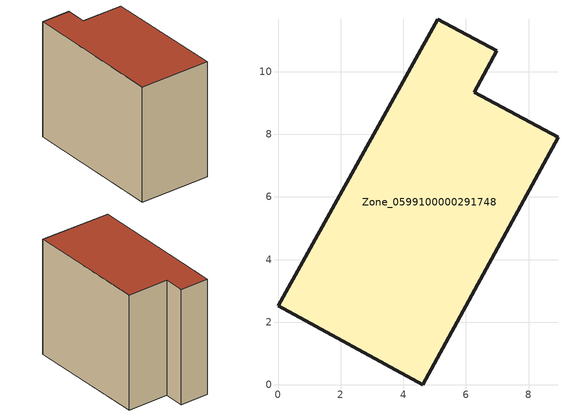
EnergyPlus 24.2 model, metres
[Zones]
Zone_0599100000291748
 floor ground (C_G): 0,2.53 5.1,11.68 6.98,10.66 6.26,9.35 8.94,7.91 4.62,0 z0
 wall outside (C_F): 4.62,0 8.94,7.91 6.26,9.35 6.98,10.66 5.1,11.68 0,2.53 4.62,0 z0:8.48
 roof outside (C_R): 5.1,11.68 0,2.53 4.62,0 8.94,7.91 6.26,9.35 6.98,10.66 z8.48
[BUILDING]
Pand.0599100000291748: North Axis=0; Terrain=City; Loads Convergence Tolerance Value=0.04; Temperature Convergence Tolerance Value=0.4; Solar Distribution=FullExterior; Maximum Number of Warmup Days=25; Minimum Number of Warmup Days=1
[Site:Location]
Rotterdam.The.Hague.AP_ZH_NLD Design_Conditions: Latitude=51.96; Longitude=4.45; Time Zone=1; Elevation=-4.5
[SITE:GROUNDTEMPERATURE:BUILDINGSURFACE]
18, 18, 18, 18, 18, 18, 18, 18, 18, 18, 18, 18
[MATERIAL] Thermal Absorptance=0.9; Solar Absorptance=0.7; Visible Absorptance=0.7
Name | Roughness | Thickness | Conductivity | Density | Specific Heat
G.TI.1975-1991 | MediumSmooth | 0.15 | 0.288461 | 540 | 1210
F.TI.1975-1991 | Rough | 0.3 | 0.230769 | 1920 | 840
R.TI.1975-1991 | MediumRough | 0.2 | 0.153846 | 1500 | 1000
[CONSTRUCTION]
C_G: G.TI.1975-1991
C_F: F.TI.1975-1991
C_R: R.TI.1975-1991
[ZONE]
Zone_0599100000291748: Type=1; Multiplier=1; Ceiling Height=Autocalculate; Volume=Autocalculate; Floor Area=autocalculate; Part of Total Floor Area=Yes
[ZONEINFILTRATION:DESIGNFLOWRATE]
Infil_Zone_0599100000291748: Zone or ZoneList or Space or SpaceList=Zone_0599100000291748; Schedule=AlwaysOn; Design Flow Rate Calculation Method=Flow/Area; Flow Rate per Floor Area=0.003; Constant Term Coefficient=1; Temperature Term Coefficient=0; Velocity Term Coefficient=0; Velocity Squared Term Coefficient=0
[HVACTEMPLATE:ZONE:IDEALLOADSAIRSYSTEM]
Zone_0599100000291748: Maximum Heating Supply Air Temperature=50; Minimum Cooling Supply Air Temperature=13; Maximum Heating Supply Air Humidity Ratio=0.0156; Minimum Cooling Supply Air Humidity Ratio=0.0077; Heating Limit=NoLimit; Cooling Limit=NoLimit; Dehumidification Control Type=ConstantSensibleHeatRatio; Cooling Sensible Heat Ratio=0.7; Dehumidification Setpoint=60; Humidification Control Type=None; Humidification Setpoint=30; Outdoor Air Method=None; Outdoor Air Flow Rate per Person=0.00944; Outdoor Air Flow Rate per Zone Floor Area=0; Outdoor Air Flow Rate per Zone=0; Demand Controlled Ventilation Type=None; Outdoor Air Economizer Type=NoEconomizer; Heat Recovery Type=None; Sensible Heat Recovery Effectiveness=0.7; Latent Heat Recovery Effectiveness=0.65
[ZONECONTROL:THERMOSTAT]
ThermostatControl_Zone_0599100000291748: Zone or ZoneList=Zone_0599100000291748; Control Type Schedule=DualSetpointControlType; Control 1=Thermostat_Zone_0599100000291748; Temperature Difference Between Cutout And Setpoint=0
[THERMOSTATSETPOINT:DUALSETPOINT]
Thermostat_Zone_0599100000291748: Heating Setpoint Temperature Schedule=HeatingSetpoint_Zone_0599100000291748; Cooling Setpoint Temperature Schedule=CoolingSetpoint_Zone_0599100000291748
[SCHEDULE:COMPACT]
HeatingSetpoint_Zone_0599100000291748: Through: 12/31, For: AllDays, Until: 24:00, 21
CoolingSetpoint_Zone_0599100000291748: Through: 12/31, For: AllDays, Until: 24:00, 24
DualSetpointControlType: Through: 12/31, For: AllDays, Until: 24:00, 4
AlwaysOn: Through: 12/31, For: AllDays, Until: 24:00, 1
